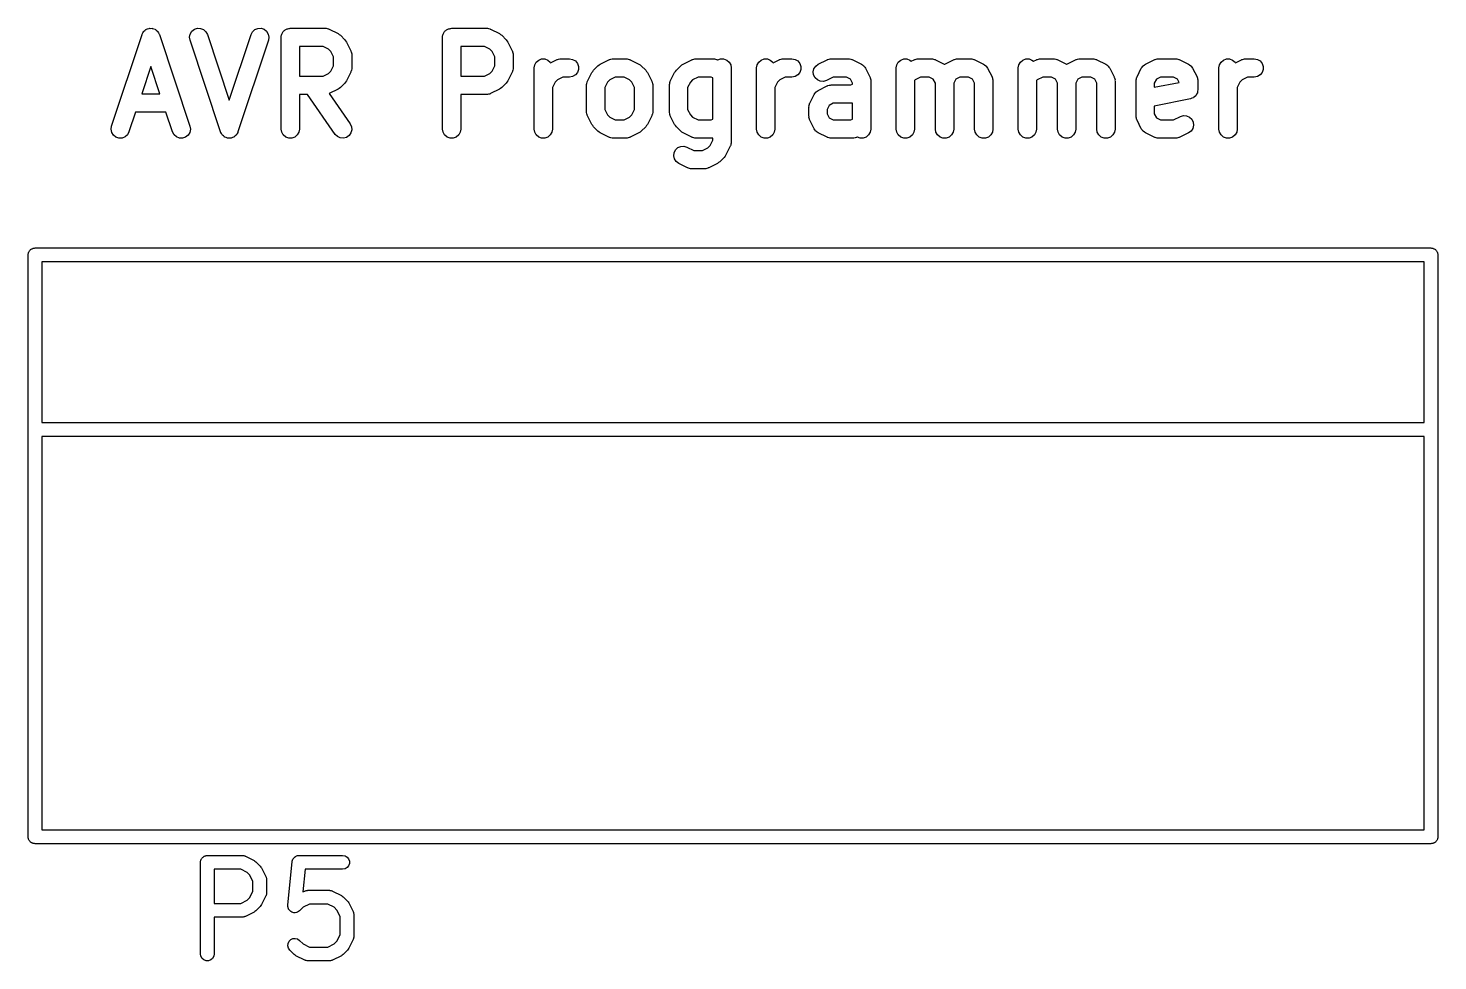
# Model space of a CAD drawing. Extents: x 149.8 to 198.9, y -148.5 to -50.
# Drawn here: x 157.81 to 173.19, y -136.53 to -126.35 of the extents above; entities that cross this region are included whole.
import ezdxf

# ---------------------------------------------------------------- set-up
doc = ezdxf.new("R2010")
doc.units = 0
doc.header["$MEASUREMENT"] = 0
doc.layers.add('BLACK', color=7, linetype='CONTINUOUS')

msp = doc.modelspace()

# ---------------------------------------------------------------- linework, layer by layer
at = {"layer": 'Black'}
for p, q in [((158.715, -127.421), (159.048, -126.421)), ((159.048, -126.421), (159.049, -126.418)), ((159.049, -126.418), (159.05, -126.416)), ((159.05, -126.416), (159.058, -126.403)), ((159.058, -126.403), (159.065, -126.39)), ((159.065, -126.39), (159.067, -126.388)), ((159.067, -126.388), (159.068, -126.386)), ((159.068, -126.386), (159.08, -126.377)), ((159.08, -126.377), (159.091, -126.367)), ((159.091, -126.367), (159.093, -126.366)), ((159.093, -126.366), (159.095, -126.364)), ((159.095, -126.364), (159.109, -126.36)), ((159.109, -126.36), (159.123, -126.354)), ((159.123, -126.354), (159.126, -126.354)), ((159.126, -126.354), (159.128, -126.353)), ((159.128, -126.353), (159.143, -126.354)), ((159.143, -126.354), (159.158, -126.353)), ((159.158, -126.353), (159.16, -126.354)), ((159.16, -126.354), (159.163, -126.354)), ((159.163, -126.354), (159.177, -126.36)), ((159.177, -126.36), (159.19, -126.364)), ((159.19, -126.364), (159.193, -126.366)), ((159.193, -126.366), (159.195, -126.367)), ((159.195, -126.367), (159.206, -126.377)), ((159.206, -126.377), (159.218, -126.386)), ((159.218, -126.386), (159.219, -126.388)), ((159.219, -126.388), (159.221, -126.39)), ((159.221, -126.39), (159.228, -126.403)), ((159.228, -126.403), (159.236, -126.416)), ((159.236, -126.416), (159.236, -126.418)), ((159.236, -126.418), (159.238, -126.421)), ((159.238, -126.421), (159.571, -127.421)), ((159.567, -126.45), (159.574, -126.416)), ((159.572, -126.484), (159.567, -126.45)), ((159.905, -127.484), (159.572, -126.484)), ((159.574, -126.416), (159.592, -126.386)), ((159.592, -126.386), (159.619, -126.364)), ((159.619, -126.364), (159.652, -126.353)), ((159.652, -126.353), (159.687, -126.354)), ((159.687, -126.354), (159.719, -126.367)), ((159.719, -126.367), (159.745, -126.39)), ((159.745, -126.39), (159.762, -126.421)), ((159.762, -126.421), (160, -127.136)), ((160, -127.136), (160.238, -126.421)), ((160.428, -126.484), (160.095, -127.484)), ((160.238, -126.421), (160.255, -126.39)), ((160.255, -126.39), (160.281, -126.367)), ((160.281, -126.367), (160.313, -126.354)), ((160.313, -126.354), (160.348, -126.353)), ((160.348, -126.353), (160.381, -126.364)), ((160.381, -126.364), (160.408, -126.386)), ((160.408, -126.386), (160.426, -126.416)), ((160.426, -126.416), (160.433, -126.45)), ((160.433, -126.45), (160.428, -126.484)), ((160.567, -126.452), (160.568, -126.444)), ((160.567, -127.452), (160.567, -126.452)), ((160.568, -126.435), (160.571, -126.427)), ((160.568, -126.444), (160.568, -126.435)), ((160.571, -126.427), (160.573, -126.418)), ((160.573, -126.418), (160.577, -126.411)), ((160.577, -126.411), (160.58, -126.402)), ((160.58, -126.402), (160.586, -126.396)), ((160.586, -126.396), (160.59, -126.388)), ((160.59, -126.388), (160.597, -126.382)), ((160.597, -126.382), (160.602, -126.376)), ((160.602, -126.376), (160.61, -126.371)), ((160.61, -126.371), (160.617, -126.366)), ((160.617, -126.366), (160.625, -126.363)), ((160.625, -126.363), (160.632, -126.358)), ((160.632, -126.358), (160.641, -126.357)), ((160.641, -126.357), (160.649, -126.354)), ((160.649, -126.354), (160.658, -126.354)), ((160.658, -126.354), (160.667, -126.352)), ((160.667, -126.352), (161.048, -126.352)), ((161.048, -126.352), (161.053, -126.353)), ((161.053, -126.353), (161.059, -126.353)), ((161.059, -126.353), (161.07, -126.356)), ((161.07, -126.356), (161.082, -126.358)), ((161.082, -126.358), (161.087, -126.361)), ((161.087, -126.361), (161.092, -126.363)), ((161.092, -126.363), (161.188, -126.411)), ((161.188, -126.411), (161.2, -126.42)), ((161.2, -126.42), (161.214, -126.429)), ((161.214, -126.429), (161.261, -126.477)), ((161.261, -126.477), (161.27, -126.49)), ((161.27, -126.49), (161.28, -126.503)), ((161.28, -126.503), (161.328, -126.598)), ((162.329, -126.452), (162.33, -126.444)), ((162.329, -127.452), (162.329, -126.452)), ((162.33, -126.435), (162.333, -126.427)), ((162.33, -126.444), (162.33, -126.435)), ((162.333, -126.427), (162.335, -126.418)), ((162.335, -126.418), (162.339, -126.411)), ((162.339, -126.411), (162.342, -126.402)), ((162.342, -126.402), (162.348, -126.396)), ((162.348, -126.396), (162.352, -126.388)), ((162.352, -126.388), (162.359, -126.382)), ((162.359, -126.382), (162.364, -126.376)), ((162.364, -126.376), (162.372, -126.371)), ((162.372, -126.371), (162.379, -126.366)), ((162.379, -126.366), (162.387, -126.363)), ((162.387, -126.363), (162.394, -126.358)), ((162.394, -126.358), (162.403, -126.357)), ((162.403, -126.357), (162.411, -126.354)), ((162.411, -126.354), (162.42, -126.354)), ((162.42, -126.354), (162.429, -126.352)), ((162.429, -126.352), (162.81, -126.352)), ((162.81, -126.352), (162.815, -126.353)), ((162.815, -126.353), (162.821, -126.353)), ((162.821, -126.353), (162.832, -126.356)), ((162.832, -126.356), (162.844, -126.358)), ((162.844, -126.358), (162.849, -126.361)), ((162.849, -126.361), (162.854, -126.363)), ((162.854, -126.363), (162.949, -126.411)), ((162.949, -126.411), (162.962, -126.42)), ((162.962, -126.42), (162.975, -126.429)), ((162.975, -126.429), (163.023, -126.477)), ((163.023, -126.477), (163.032, -126.49)), ((163.032, -126.49), (163.042, -126.503)), ((163.042, -126.503), (163.089, -126.598)), ((160.767, -126.552), (160.767, -126.876)), ((161.024, -126.552), (160.767, -126.552)), ((161.084, -126.582), (161.024, -126.552)), ((161.108, -126.607), (161.084, -126.582)), ((161.138, -126.666), (161.108, -126.607)), ((161.328, -126.598), (161.329, -126.604)), ((161.329, -126.604), (161.332, -126.609)), ((161.332, -126.609), (161.334, -126.62)), ((161.334, -126.62), (161.337, -126.631)), ((161.337, -126.631), (161.337, -126.637)), ((161.337, -126.637), (161.338, -126.643)), ((161.338, -126.643), (161.338, -126.786)), ((162.529, -126.552), (162.529, -126.876)), ((162.786, -126.552), (162.529, -126.552)), ((162.846, -126.582), (162.786, -126.552)), ((162.87, -126.607), (162.846, -126.582)), ((162.9, -126.666), (162.87, -126.607)), ((163.089, -126.598), (163.091, -126.604)), ((163.091, -126.604), (163.094, -126.609)), ((163.094, -126.609), (163.096, -126.62)), ((163.096, -126.62), (163.099, -126.631)), ((163.099, -126.631), (163.099, -126.637)), ((163.099, -126.637), (163.1, -126.643)), ((163.1, -126.643), (163.1, -126.786)), ((159.143, -126.769), (159.044, -127.067)), ((159.242, -127.067), (159.143, -126.769)), ((161.108, -126.822), (161.138, -126.762)), ((161.138, -126.762), (161.138, -126.666)), ((161.334, -126.808), (161.332, -126.82)), ((161.337, -126.797), (161.334, -126.808)), ((161.338, -126.786), (161.337, -126.791)), ((161.337, -126.791), (161.337, -126.797)), ((162.87, -126.822), (162.9, -126.762)), ((162.9, -126.762), (162.9, -126.666)), ((163.096, -126.808), (163.094, -126.82)), ((163.099, -126.797), (163.096, -126.808)), ((163.1, -126.786), (163.099, -126.791)), ((163.099, -126.791), (163.099, -126.797)), ((163.329, -126.786), (163.335, -126.752)), ((163.329, -127.452), (163.329, -126.786)), ((163.335, -126.752), (163.352, -126.721)), ((163.352, -126.721), (163.379, -126.699)), ((163.379, -126.699), (163.411, -126.687)), ((163.411, -126.687), (163.446, -126.687)), ((163.446, -126.687), (163.479, -126.699)), ((163.479, -126.699), (163.505, -126.721)), ((163.505, -126.721), (163.509, -126.729)), ((163.509, -126.729), (163.574, -126.696)), ((163.574, -126.696), (163.58, -126.695)), ((163.58, -126.695), (163.585, -126.692)), ((163.585, -126.692), (163.596, -126.69)), ((163.596, -126.69), (163.608, -126.686)), ((163.608, -126.686), (163.613, -126.687)), ((163.613, -126.687), (163.619, -126.686)), ((163.619, -126.686), (163.714, -126.686)), ((163.714, -126.686), (163.748, -126.692)), ((163.748, -126.692), (163.779, -126.709)), ((163.779, -126.709), (163.801, -126.736)), ((163.801, -126.736), (163.813, -126.768)), ((163.813, -126.803), (163.801, -126.836)), ((163.813, -126.768), (163.813, -126.803)), ((163.968, -126.823), (163.977, -126.81)), ((163.977, -126.81), (164.025, -126.763)), ((164.025, -126.763), (164.038, -126.753)), ((164.038, -126.753), (164.051, -126.744)), ((164.051, -126.744), (164.146, -126.696)), ((164.146, -126.696), (164.151, -126.695)), ((164.151, -126.695), (164.156, -126.692)), ((164.156, -126.692), (164.168, -126.69)), ((164.168, -126.69), (164.179, -126.686)), ((164.179, -126.686), (164.185, -126.687)), ((164.185, -126.687), (164.19, -126.686)), ((164.19, -126.686), (164.333, -126.686)), ((164.333, -126.686), (164.339, -126.687)), ((164.339, -126.687), (164.345, -126.686)), ((164.345, -126.686), (164.356, -126.69)), ((164.356, -126.69), (164.368, -126.692)), ((164.368, -126.692), (164.373, -126.695)), ((164.373, -126.695), (164.378, -126.696)), ((164.378, -126.696), (164.473, -126.744)), ((164.473, -126.744), (164.486, -126.753)), ((164.486, -126.753), (164.499, -126.763)), ((164.499, -126.763), (164.547, -126.81)), ((164.547, -126.81), (164.556, -126.823)), ((164.872, -126.823), (164.882, -126.81)), ((164.882, -126.81), (164.929, -126.763)), ((164.929, -126.763), (164.942, -126.753)), ((164.942, -126.753), (164.955, -126.744)), ((164.955, -126.744), (165.051, -126.696)), ((165.051, -126.696), (165.056, -126.695)), ((165.056, -126.695), (165.061, -126.692)), ((165.061, -126.692), (165.073, -126.69)), ((165.073, -126.69), (165.084, -126.686)), ((165.084, -126.686), (165.09, -126.687)), ((165.09, -126.687), (165.095, -126.686)), ((165.095, -126.686), (165.286, -126.686)), ((165.286, -126.686), (165.291, -126.687)), ((165.291, -126.687), (165.297, -126.686)), ((165.297, -126.686), (165.308, -126.69)), ((165.308, -126.69), (165.32, -126.692)), ((165.32, -126.692), (165.325, -126.695)), ((165.325, -126.695), (165.33, -126.696)), ((165.33, -126.696), (165.334, -126.698)), ((165.334, -126.698), (165.364, -126.687)), ((165.364, -126.687), (165.398, -126.687)), ((165.398, -126.687), (165.431, -126.699)), ((165.431, -126.699), (165.458, -126.721)), ((165.458, -126.721), (165.475, -126.752)), ((165.475, -126.752), (165.481, -126.786)), ((165.481, -126.786), (165.481, -127.595)), ((165.757, -126.786), (165.763, -126.752)), ((165.757, -127.452), (165.757, -126.786)), ((165.763, -126.752), (165.781, -126.721)), ((165.781, -126.721), (165.807, -126.699)), ((165.807, -126.699), (165.84, -126.687)), ((165.84, -126.687), (165.875, -126.687)), ((165.875, -126.687), (165.907, -126.699)), ((165.907, -126.699), (165.934, -126.721)), ((165.934, -126.721), (165.938, -126.729)), ((165.938, -126.729), (166.003, -126.696)), ((166.003, -126.696), (166.008, -126.695)), ((166.008, -126.695), (166.013, -126.692)), ((166.013, -126.692), (166.025, -126.69)), ((166.025, -126.69), (166.036, -126.686)), ((166.036, -126.686), (166.042, -126.687)), ((166.042, -126.687), (166.048, -126.686)), ((166.048, -126.686), (166.143, -126.686)), ((166.143, -126.686), (166.177, -126.692)), ((166.177, -126.692), (166.207, -126.709)), ((166.207, -126.709), (166.229, -126.736)), ((166.229, -126.736), (166.241, -126.768)), ((166.241, -126.803), (166.229, -126.836)), ((166.241, -126.768), (166.241, -126.803)), ((166.376, -126.827), (166.384, -126.794)), ((166.384, -126.794), (166.404, -126.765)), ((166.404, -126.765), (166.431, -126.744)), ((166.431, -126.744), (166.527, -126.696)), ((166.527, -126.696), (166.532, -126.695)), ((166.532, -126.695), (166.537, -126.692)), ((166.537, -126.692), (166.549, -126.69)), ((166.549, -126.69), (166.56, -126.686)), ((166.56, -126.686), (166.566, -126.687)), ((166.566, -126.687), (166.571, -126.686)), ((166.571, -126.686), (166.762, -126.686)), ((166.762, -126.686), (166.768, -126.687)), ((166.768, -126.687), (166.773, -126.686)), ((166.773, -126.686), (166.785, -126.69)), ((166.785, -126.69), (166.796, -126.692)), ((166.796, -126.692), (166.801, -126.695)), ((166.801, -126.695), (166.807, -126.696)), ((166.807, -126.696), (166.902, -126.744)), ((166.902, -126.744), (166.914, -126.753)), ((166.914, -126.753), (166.926, -126.761)), ((166.926, -126.761), (166.928, -126.763)), ((166.928, -126.763), (166.93, -126.765)), ((166.93, -126.765), (166.938, -126.777)), ((166.938, -126.777), (166.947, -126.789)), ((166.947, -126.789), (166.994, -126.884)), ((167.281, -126.786), (167.287, -126.752)), ((167.281, -127.452), (167.281, -126.786)), ((167.287, -126.752), (167.304, -126.721)), ((167.304, -126.721), (167.331, -126.699)), ((167.331, -126.699), (167.364, -126.687)), ((167.364, -126.687), (167.398, -126.687)), ((167.398, -126.687), (167.431, -126.699)), ((167.431, -126.699), (167.447, -126.712)), ((167.447, -126.712), (167.479, -126.696)), ((167.479, -126.696), (167.485, -126.695)), ((167.485, -126.695), (167.49, -126.692)), ((167.49, -126.692), (167.501, -126.69)), ((167.501, -126.69), (167.512, -126.686)), ((167.512, -126.686), (167.518, -126.687)), ((167.518, -126.687), (167.524, -126.686)), ((167.524, -126.686), (167.667, -126.686)), ((167.667, -126.686), (167.672, -126.687)), ((167.672, -126.687), (167.678, -126.686)), ((167.678, -126.686), (167.689, -126.69)), ((167.689, -126.69), (167.701, -126.692)), ((167.701, -126.692), (167.706, -126.695)), ((167.706, -126.695), (167.711, -126.696)), ((167.711, -126.696), (167.807, -126.744)), ((167.807, -126.744), (167.81, -126.746)), ((167.81, -126.746), (167.812, -126.744)), ((167.812, -126.744), (167.908, -126.696)), ((167.908, -126.696), (167.913, -126.695)), ((167.913, -126.695), (167.918, -126.692)), ((167.918, -126.692), (167.93, -126.69)), ((167.93, -126.69), (167.941, -126.686)), ((167.941, -126.686), (167.947, -126.687)), ((167.947, -126.687), (167.952, -126.686)), ((167.952, -126.686), (168.095, -126.686)), ((168.095, -126.686), (168.101, -126.687)), ((168.101, -126.687), (168.107, -126.686)), ((168.107, -126.686), (168.118, -126.69)), ((168.118, -126.69), (168.129, -126.692)), ((168.129, -126.692), (168.134, -126.695)), ((168.134, -126.695), (168.14, -126.696)), ((168.14, -126.696), (168.235, -126.744)), ((168.235, -126.744), (168.247, -126.753)), ((168.247, -126.753), (168.259, -126.761)), ((168.259, -126.761), (168.261, -126.763)), ((168.261, -126.763), (168.263, -126.765)), ((168.263, -126.765), (168.271, -126.777)), ((168.271, -126.777), (168.28, -126.789)), ((168.28, -126.789), (168.328, -126.884)), ((168.614, -126.786), (168.62, -126.752)), ((168.614, -127.452), (168.614, -126.786)), ((168.62, -126.752), (168.638, -126.721)), ((168.638, -126.721), (168.664, -126.699)), ((168.664, -126.699), (168.697, -126.687)), ((168.697, -126.687), (168.732, -126.687)), ((168.732, -126.687), (168.764, -126.699)), ((168.764, -126.699), (168.78, -126.712)), ((168.78, -126.712), (168.812, -126.696)), ((168.812, -126.696), (168.818, -126.695)), ((168.818, -126.695), (168.823, -126.692)), ((168.823, -126.692), (168.834, -126.69)), ((168.834, -126.69), (168.846, -126.686)), ((168.846, -126.686), (168.851, -126.687)), ((168.851, -126.687), (168.857, -126.686)), ((168.857, -126.686), (169, -126.686)), ((169, -126.686), (169.006, -126.687)), ((169.006, -126.687), (169.011, -126.686)), ((169.011, -126.686), (169.023, -126.69)), ((169.023, -126.69), (169.034, -126.692)), ((169.034, -126.692), (169.039, -126.695)), ((169.039, -126.695), (169.045, -126.696)), ((169.045, -126.696), (169.14, -126.744)), ((169.14, -126.744), (169.143, -126.746)), ((169.143, -126.746), (169.146, -126.744)), ((169.146, -126.744), (169.241, -126.696)), ((169.241, -126.696), (169.247, -126.695)), ((169.247, -126.695), (169.252, -126.692)), ((169.252, -126.692), (169.263, -126.69)), ((169.263, -126.69), (169.274, -126.686)), ((169.274, -126.686), (169.28, -126.687)), ((169.28, -126.687), (169.286, -126.686)), ((169.286, -126.686), (169.429, -126.686)), ((169.429, -126.686), (169.434, -126.687)), ((169.434, -126.687), (169.44, -126.686)), ((169.44, -126.686), (169.451, -126.69)), ((169.451, -126.69), (169.463, -126.692)), ((169.463, -126.692), (169.468, -126.695)), ((169.468, -126.695), (169.473, -126.696)), ((169.473, -126.696), (169.569, -126.744)), ((169.569, -126.744), (169.58, -126.753)), ((169.58, -126.753), (169.593, -126.761)), ((169.593, -126.761), (169.594, -126.763)), ((169.594, -126.763), (169.596, -126.765)), ((169.596, -126.765), (169.605, -126.777)), ((169.605, -126.777), (169.613, -126.789)), ((169.613, -126.789), (169.661, -126.884)), ((169.911, -126.884), (169.958, -126.789)), ((169.958, -126.789), (169.967, -126.777)), ((169.967, -126.777), (169.975, -126.765)), ((169.975, -126.765), (169.977, -126.763)), ((169.977, -126.763), (169.979, -126.761)), ((169.979, -126.761), (169.991, -126.753)), ((169.991, -126.753), (170.003, -126.744)), ((170.003, -126.744), (170.098, -126.696)), ((170.098, -126.696), (170.104, -126.695)), ((170.104, -126.695), (170.109, -126.692)), ((170.109, -126.692), (170.12, -126.69)), ((170.12, -126.69), (170.131, -126.686)), ((170.131, -126.686), (170.137, -126.687)), ((170.137, -126.687), (170.143, -126.686)), ((170.143, -126.686), (170.333, -126.686)), ((170.333, -126.686), (170.339, -126.687)), ((170.339, -126.687), (170.345, -126.686)), ((170.345, -126.686), (170.356, -126.69)), ((170.356, -126.69), (170.368, -126.692)), ((170.368, -126.692), (170.373, -126.695)), ((170.373, -126.695), (170.378, -126.696)), ((170.378, -126.696), (170.473, -126.744)), ((170.473, -126.744), (170.485, -126.753)), ((170.485, -126.753), (170.497, -126.761)), ((170.497, -126.761), (170.499, -126.763)), ((170.499, -126.763), (170.501, -126.765)), ((170.501, -126.765), (170.509, -126.777)), ((170.509, -126.777), (170.518, -126.789)), ((170.518, -126.789), (170.566, -126.884)), ((170.805, -126.786), (170.811, -126.752)), ((170.805, -127.452), (170.805, -126.786)), ((170.811, -126.752), (170.828, -126.721)), ((170.828, -126.721), (170.855, -126.699)), ((170.855, -126.699), (170.887, -126.687)), ((170.887, -126.687), (170.922, -126.687)), ((170.922, -126.687), (170.955, -126.699)), ((170.955, -126.699), (170.981, -126.721)), ((170.981, -126.721), (170.986, -126.729)), ((170.986, -126.729), (171.051, -126.696)), ((171.051, -126.696), (171.056, -126.695)), ((171.056, -126.695), (171.061, -126.692)), ((171.061, -126.692), (171.073, -126.69)), ((171.073, -126.69), (171.084, -126.686)), ((171.084, -126.686), (171.09, -126.687)), ((171.09, -126.687), (171.095, -126.686)), ((171.095, -126.686), (171.19, -126.686)), ((171.19, -126.686), (171.225, -126.692)), ((171.225, -126.692), (171.255, -126.709)), ((171.255, -126.709), (171.277, -126.736)), ((171.277, -126.736), (171.289, -126.768)), ((171.289, -126.803), (171.277, -126.836)), ((171.289, -126.768), (171.289, -126.803)), ((160.767, -126.876), (161.024, -126.876)), ((161.024, -126.876), (161.084, -126.846)), ((161.084, -126.846), (161.108, -126.822)), ((161.261, -126.952), (161.214, -126.999)), ((161.27, -126.939), (161.261, -126.952)), ((161.28, -126.926), (161.27, -126.939)), ((161.328, -126.83), (161.28, -126.926)), ((161.329, -126.825), (161.328, -126.83)), ((161.332, -126.82), (161.329, -126.825)), ((162.529, -126.876), (162.786, -126.876)), ((162.786, -126.876), (162.846, -126.846)), ((162.846, -126.846), (162.87, -126.822)), ((163.023, -126.952), (162.975, -126.999)), ((163.032, -126.939), (163.023, -126.952)), ((163.042, -126.926), (163.032, -126.939)), ((163.089, -126.83), (163.042, -126.926)), ((163.091, -126.825), (163.089, -126.83)), ((163.094, -126.82), (163.091, -126.825)), ((163.558, -126.94), (163.529, -127)), ((163.583, -126.916), (163.558, -126.94)), ((163.643, -126.886), (163.583, -126.916)), ((163.714, -126.886), (163.643, -126.886)), ((163.748, -126.88), (163.714, -126.886)), ((163.779, -126.862), (163.748, -126.88)), ((163.801, -126.836), (163.779, -126.862)), ((163.901, -126.965), (163.904, -126.954)), ((163.901, -126.971), (163.901, -126.965)), ((163.904, -126.954), (163.906, -126.942)), ((163.906, -126.942), (163.909, -126.937)), ((163.909, -126.937), (163.911, -126.931)), ((163.911, -126.931), (163.958, -126.836)), ((163.958, -126.836), (163.968, -126.823)), ((164.13, -126.94), (164.1, -127)), ((164.154, -126.916), (164.13, -126.94)), ((164.214, -126.886), (164.154, -126.916)), ((164.31, -126.886), (164.214, -126.886)), ((164.369, -126.916), (164.31, -126.886)), ((164.394, -126.94), (164.369, -126.916)), ((164.424, -127), (164.394, -126.94)), ((164.556, -126.823), (164.566, -126.836)), ((164.566, -126.836), (164.613, -126.931)), ((164.613, -126.931), (164.615, -126.937)), ((164.615, -126.937), (164.618, -126.942)), ((164.618, -126.942), (164.62, -126.954)), ((164.62, -126.954), (164.623, -126.965)), ((164.623, -126.965), (164.623, -126.971)), ((164.805, -126.965), (164.809, -126.954)), ((164.806, -126.971), (164.805, -126.965)), ((164.809, -126.954), (164.811, -126.942)), ((164.811, -126.942), (164.814, -126.937)), ((164.814, -126.937), (164.815, -126.931)), ((164.815, -126.931), (164.863, -126.836)), ((164.863, -126.836), (164.872, -126.823)), ((165.035, -126.94), (165.005, -127)), ((165.059, -126.916), (165.035, -126.94)), ((165.119, -126.886), (165.059, -126.916)), ((165.262, -126.886), (165.119, -126.886)), ((165.281, -126.895), (165.262, -126.886)), ((165.281, -127.343), (165.281, -126.895)), ((165.987, -126.94), (165.957, -127)), ((166.012, -126.916), (165.987, -126.94)), ((166.071, -126.886), (166.012, -126.916)), ((166.143, -126.886), (166.071, -126.886)), ((166.177, -126.88), (166.143, -126.886)), ((166.207, -126.862), (166.177, -126.88)), ((166.229, -126.836), (166.207, -126.862)), ((166.38, -126.862), (166.376, -126.827)), ((166.396, -126.893), (166.38, -126.862)), ((166.421, -126.917), (166.396, -126.893)), ((166.453, -126.931), (166.421, -126.917)), ((166.488, -126.933), (166.453, -126.931)), ((166.521, -126.923), (166.488, -126.933)), ((166.595, -126.886), (166.521, -126.923)), ((166.738, -126.886), (166.595, -126.886)), ((166.783, -126.908), (166.738, -126.886)), ((166.805, -126.952), (166.783, -126.908)), ((166.786, -126.971), (166.805, -126.962)), ((166.805, -126.962), (166.805, -126.952)), ((166.994, -126.884), (166.996, -126.889)), ((166.996, -126.889), (166.999, -126.894)), ((166.999, -126.894), (167.001, -126.906)), ((167.001, -126.906), (167.004, -126.917)), ((167.004, -126.917), (167.004, -126.923)), ((167.004, -126.923), (167.005, -126.929)), ((167.005, -126.929), (167.005, -127.452)), ((167.488, -126.916), (167.481, -126.922)), ((167.481, -126.922), (167.481, -127.452)), ((167.547, -126.886), (167.488, -126.916)), ((167.643, -126.886), (167.547, -126.886)), ((167.687, -126.908), (167.643, -126.886)), ((167.71, -126.952), (167.687, -126.908)), ((167.71, -127.452), (167.71, -126.952)), ((167.932, -126.908), (167.91, -126.952)), ((167.91, -126.952), (167.91, -127.452)), ((167.976, -126.886), (167.932, -126.908)), ((168.072, -126.886), (167.976, -126.886)), ((168.116, -126.908), (168.072, -126.886)), ((168.138, -126.952), (168.116, -126.908)), ((168.138, -127.452), (168.138, -126.952)), ((168.328, -126.884), (168.329, -126.889)), ((168.329, -126.889), (168.332, -126.894)), ((168.332, -126.894), (168.334, -126.906)), ((168.334, -126.906), (168.337, -126.917)), ((168.337, -126.917), (168.337, -126.923)), ((168.337, -126.923), (168.338, -126.929)), ((168.338, -126.929), (168.338, -127.452)), ((168.821, -126.916), (168.814, -126.922)), ((168.814, -126.922), (168.814, -127.452)), ((168.881, -126.886), (168.821, -126.916)), ((168.976, -126.886), (168.881, -126.886)), ((169.021, -126.908), (168.976, -126.886)), ((169.043, -126.952), (169.021, -126.908)), ((169.043, -127.452), (169.043, -126.952)), ((169.265, -126.908), (169.243, -126.952)), ((169.243, -126.952), (169.243, -127.452)), ((169.309, -126.886), (169.265, -126.908)), ((169.405, -126.886), (169.309, -126.886)), ((169.449, -126.908), (169.405, -126.886)), ((169.471, -126.952), (169.449, -126.908)), ((169.471, -127.452), (169.471, -126.952)), ((169.661, -126.884), (169.663, -126.889)), ((169.663, -126.889), (169.665, -126.894)), ((169.665, -126.894), (169.667, -126.906)), ((169.667, -126.906), (169.671, -126.917)), ((169.671, -126.917), (169.67, -126.923)), ((169.67, -126.923), (169.671, -126.929)), ((169.671, -126.929), (169.671, -127.452)), ((169.9, -126.929), (169.901, -126.923)), ((169.9, -127.31), (169.9, -126.929)), ((169.901, -126.917), (169.904, -126.906)), ((169.901, -126.923), (169.901, -126.917)), ((169.904, -126.906), (169.906, -126.894)), ((169.906, -126.894), (169.909, -126.889)), ((169.909, -126.889), (169.911, -126.884)), ((170.122, -126.908), (170.1, -126.952)), ((170.1, -126.997), (170.371, -126.943)), ((170.1, -126.952), (170.1, -126.997)), ((170.166, -126.886), (170.122, -126.908)), ((170.31, -126.886), (170.166, -126.886)), ((170.354, -126.908), (170.31, -126.886)), ((170.371, -126.943), (170.354, -126.908)), ((170.566, -126.884), (170.567, -126.889)), ((170.567, -126.889), (170.57, -126.894)), ((170.57, -126.894), (170.572, -126.906)), ((170.572, -126.906), (170.576, -126.917)), ((170.576, -126.917), (170.575, -126.923)), ((170.575, -126.923), (170.576, -126.929)), ((170.576, -126.929), (170.576, -127.024)), ((171.035, -126.94), (171.005, -127)), ((171.059, -126.916), (171.035, -126.94)), ((171.119, -126.886), (171.059, -126.916)), ((171.19, -126.886), (171.119, -126.886)), ((171.225, -126.88), (171.19, -126.886)), ((171.255, -126.862), (171.225, -126.88)), ((171.277, -126.836), (171.255, -126.862)), ((159.044, -127.067), (159.242, -127.067)), ((160.853, -127.076), (160.767, -127.076)), ((160.767, -127.076), (160.767, -127.452)), ((161.156, -127.51), (160.853, -127.076)), ((161.092, -127.066), (161.09, -127.066)), ((161.09, -127.066), (161.32, -127.395)), ((161.188, -127.018), (161.092, -127.066)), ((161.2, -127.008), (161.188, -127.018)), ((161.214, -126.999), (161.2, -127.008)), ((162.81, -127.076), (162.529, -127.076)), ((162.529, -127.076), (162.529, -127.452)), ((162.815, -127.075), (162.81, -127.076)), ((162.821, -127.076), (162.815, -127.075)), ((162.832, -127.072), (162.821, -127.076)), ((162.844, -127.07), (162.832, -127.072)), ((162.849, -127.067), (162.844, -127.07)), ((162.854, -127.066), (162.849, -127.067)), ((162.949, -127.018), (162.854, -127.066)), ((162.962, -127.008), (162.949, -127.018)), ((162.975, -126.999), (162.962, -127.008)), ((163.529, -127), (163.529, -127.452)), ((163.9, -126.976), (163.901, -126.971)), ((163.9, -127.262), (163.9, -126.976)), ((164.1, -127), (164.1, -127.238)), ((164.424, -127.238), (164.424, -127)), ((164.623, -126.971), (164.624, -126.976)), ((164.624, -126.976), (164.624, -127.262)), ((164.805, -126.976), (164.806, -126.971)), ((164.805, -127.262), (164.805, -126.976)), ((165.005, -127), (165.005, -127.238)), ((165.957, -127), (165.957, -127.452)), ((166.339, -127.17), (166.387, -127.074)), ((166.387, -127.074), (166.395, -127.063)), ((166.395, -127.063), (166.404, -127.05)), ((166.404, -127.05), (166.406, -127.049)), ((166.406, -127.049), (166.407, -127.046)), ((166.407, -127.046), (166.42, -127.038)), ((166.42, -127.038), (166.431, -127.03)), ((166.431, -127.03), (166.527, -126.982)), ((166.527, -126.982), (166.532, -126.98)), ((166.532, -126.98), (166.537, -126.977)), ((166.537, -126.977), (166.549, -126.975)), ((166.549, -126.975), (166.56, -126.972)), ((166.56, -126.972), (166.566, -126.972)), ((166.566, -126.972), (166.571, -126.971)), ((166.571, -126.971), (166.786, -126.971)), ((170.511, -127.116), (170.496, -127.122)), ((170.526, -127.11), (170.511, -127.116)), ((170.527, -127.11), (170.526, -127.11)), ((170.528, -127.109), (170.527, -127.11)), ((170.54, -127.099), (170.528, -127.109)), ((170.553, -127.088), (170.54, -127.099)), ((170.554, -127.086), (170.553, -127.087)), ((170.553, -127.087), (170.553, -127.088)), ((170.562, -127.072), (170.554, -127.086)), ((170.57, -127.058), (170.562, -127.072)), ((170.571, -127.056), (170.57, -127.057)), ((170.57, -127.057), (170.57, -127.058)), ((170.573, -127.04), (170.571, -127.056)), ((170.576, -127.024), (170.573, -127.04)), ((171.005, -127), (171.005, -127.452)), ((158.977, -127.267), (158.904, -127.484)), ((159.309, -127.267), (158.977, -127.267)), ((159.381, -127.484), (159.309, -127.267)), ((163.901, -127.268), (163.9, -127.262)), ((163.901, -127.273), (163.901, -127.268)), ((163.904, -127.285), (163.901, -127.273)), ((164.1, -127.238), (164.13, -127.298)), ((164.394, -127.298), (164.424, -127.238)), ((164.623, -127.273), (164.62, -127.285)), ((164.624, -127.262), (164.623, -127.268)), ((164.623, -127.268), (164.623, -127.273)), ((164.806, -127.268), (164.805, -127.262)), ((164.805, -127.273), (164.806, -127.268)), ((164.809, -127.285), (164.805, -127.273)), ((165.005, -127.238), (165.035, -127.298)), ((166.329, -127.203), (166.333, -127.192)), ((166.33, -127.209), (166.329, -127.203)), ((166.329, -127.214), (166.33, -127.209)), ((166.329, -127.31), (166.329, -127.214)), ((166.333, -127.192), (166.335, -127.18)), ((166.335, -127.18), (166.337, -127.175)), ((166.337, -127.175), (166.339, -127.17)), ((166.551, -127.194), (166.529, -127.238)), ((166.529, -127.238), (166.529, -127.286)), ((166.595, -127.171), (166.551, -127.194)), ((166.805, -127.171), (166.595, -127.171)), ((166.805, -127.343), (166.805, -127.171)), ((170.496, -127.122), (170.1, -127.201)), ((170.1, -127.201), (170.1, -127.286)), ((158.71, -127.455), (158.715, -127.421)), ((159.571, -127.421), (159.576, -127.455)), ((161.32, -127.395), (161.335, -127.427)), ((161.335, -127.427), (161.338, -127.461)), ((163.906, -127.296), (163.904, -127.285)), ((163.909, -127.301), (163.906, -127.296)), ((163.911, -127.307), (163.909, -127.301)), ((163.958, -127.402), (163.911, -127.307)), ((163.968, -127.415), (163.958, -127.402)), ((163.977, -127.428), (163.968, -127.415)), ((164.025, -127.475), (163.977, -127.428)), ((164.13, -127.298), (164.154, -127.323)), ((164.154, -127.323), (164.214, -127.352)), ((164.214, -127.352), (164.31, -127.352)), ((164.31, -127.352), (164.369, -127.323)), ((164.369, -127.323), (164.394, -127.298)), ((164.547, -127.428), (164.499, -127.475)), ((164.556, -127.415), (164.547, -127.428)), ((164.566, -127.402), (164.556, -127.415)), ((164.613, -127.307), (164.566, -127.402)), ((164.615, -127.301), (164.613, -127.307)), ((164.618, -127.296), (164.615, -127.301)), ((164.62, -127.285), (164.618, -127.296)), ((164.811, -127.296), (164.809, -127.285)), ((164.814, -127.301), (164.811, -127.296)), ((164.815, -127.307), (164.814, -127.301)), ((164.863, -127.402), (164.815, -127.307)), ((164.872, -127.415), (164.863, -127.402)), ((164.882, -127.428), (164.872, -127.415)), ((164.929, -127.475), (164.882, -127.428)), ((165.035, -127.298), (165.059, -127.323)), ((165.059, -127.323), (165.119, -127.352)), ((165.119, -127.352), (165.262, -127.352)), ((165.262, -127.352), (165.281, -127.343)), ((166.33, -127.315), (166.329, -127.31)), ((166.329, -127.321), (166.33, -127.315)), ((166.333, -127.332), (166.329, -127.321)), ((166.335, -127.344), (166.333, -127.332)), ((166.337, -127.349), (166.335, -127.344)), ((166.339, -127.354), (166.337, -127.349)), ((166.387, -127.449), (166.339, -127.354)), ((166.529, -127.286), (166.551, -127.33)), ((166.551, -127.33), (166.595, -127.352)), ((166.595, -127.352), (166.786, -127.352)), ((166.786, -127.352), (166.805, -127.343)), ((169.901, -127.315), (169.9, -127.31)), ((169.901, -127.321), (169.901, -127.315)), ((169.904, -127.332), (169.901, -127.321)), ((169.906, -127.344), (169.904, -127.332)), ((169.909, -127.349), (169.906, -127.344)), ((169.911, -127.354), (169.909, -127.349)), ((169.958, -127.449), (169.911, -127.354)), ((170.1, -127.286), (170.122, -127.33)), ((170.122, -127.33), (170.166, -127.352)), ((170.166, -127.352), (170.31, -127.352)), ((170.31, -127.352), (170.384, -127.315)), ((170.384, -127.315), (170.417, -127.305)), ((170.417, -127.305), (170.452, -127.307)), ((170.452, -127.307), (170.484, -127.321)), ((170.484, -127.321), (170.509, -127.345)), ((170.509, -127.345), (170.524, -127.376)), ((170.528, -127.411), (170.52, -127.445)), ((170.524, -127.376), (170.528, -127.411)), ((158.717, -127.489), (158.71, -127.455)), ((158.735, -127.519), (158.717, -127.489)), ((158.762, -127.54), (158.735, -127.519)), ((158.795, -127.551), (158.762, -127.54)), ((158.83, -127.55), (158.795, -127.551)), ((158.862, -127.538), (158.83, -127.55)), ((158.888, -127.515), (158.862, -127.538)), ((158.904, -127.484), (158.888, -127.515)), ((159.398, -127.515), (159.381, -127.484)), ((159.424, -127.538), (159.398, -127.515)), ((159.456, -127.55), (159.424, -127.538)), ((159.491, -127.551), (159.456, -127.55)), ((159.524, -127.54), (159.491, -127.551)), ((159.551, -127.519), (159.524, -127.54)), ((159.569, -127.489), (159.551, -127.519)), ((159.576, -127.455), (159.569, -127.489)), ((159.906, -127.486), (159.905, -127.484)), ((159.907, -127.489), (159.906, -127.486)), ((159.915, -127.502), (159.907, -127.489)), ((159.922, -127.515), (159.915, -127.502)), ((159.924, -127.516), (159.922, -127.515)), ((159.925, -127.519), (159.924, -127.516)), ((159.937, -127.528), (159.925, -127.519)), ((159.948, -127.538), (159.937, -127.528)), ((159.95, -127.539), (159.948, -127.538)), ((159.952, -127.54), (159.95, -127.539)), ((159.966, -127.545), (159.952, -127.54)), ((159.98, -127.55), (159.966, -127.545)), ((159.983, -127.55), (159.98, -127.55)), ((159.985, -127.551), (159.983, -127.55)), ((160, -127.551), (159.985, -127.551)), ((160.015, -127.551), (160, -127.551)), ((160.017, -127.55), (160.015, -127.551)), ((160.02, -127.55), (160.017, -127.55)), ((160.034, -127.545), (160.02, -127.55)), ((160.048, -127.54), (160.034, -127.545)), ((160.05, -127.539), (160.048, -127.54)), ((160.052, -127.538), (160.05, -127.539)), ((160.063, -127.528), (160.052, -127.538)), ((160.075, -127.519), (160.063, -127.528)), ((160.076, -127.516), (160.075, -127.519)), ((160.078, -127.515), (160.076, -127.516)), ((160.085, -127.502), (160.078, -127.515)), ((160.093, -127.489), (160.085, -127.502)), ((160.094, -127.486), (160.093, -127.489)), ((160.095, -127.484), (160.094, -127.486)), ((160.573, -127.487), (160.567, -127.452)), ((160.59, -127.517), (160.573, -127.487)), ((160.617, -127.539), (160.59, -127.517)), ((160.649, -127.551), (160.617, -127.539)), ((160.684, -127.551), (160.649, -127.551)), ((160.717, -127.539), (160.684, -127.551)), ((160.743, -127.517), (160.717, -127.539)), ((160.761, -127.487), (160.743, -127.517)), ((160.767, -127.452), (160.761, -127.487)), ((161.181, -127.534), (161.156, -127.51)), ((161.212, -127.549), (161.181, -127.534)), ((161.247, -127.552), (161.212, -127.549)), ((161.28, -127.543), (161.247, -127.552)), ((161.309, -127.523), (161.28, -127.543)), ((161.329, -127.495), (161.309, -127.523)), ((161.338, -127.461), (161.329, -127.495)), ((162.335, -127.487), (162.329, -127.452)), ((162.352, -127.517), (162.335, -127.487)), ((162.379, -127.539), (162.352, -127.517)), ((162.411, -127.551), (162.379, -127.539)), ((162.446, -127.551), (162.411, -127.551)), ((162.479, -127.539), (162.446, -127.551)), ((162.505, -127.517), (162.479, -127.539)), ((162.523, -127.487), (162.505, -127.517)), ((162.529, -127.452), (162.523, -127.487)), ((163.335, -127.487), (163.329, -127.452)), ((163.352, -127.517), (163.335, -127.487)), ((163.379, -127.539), (163.352, -127.517)), ((163.411, -127.551), (163.379, -127.539)), ((163.446, -127.551), (163.411, -127.551)), ((163.479, -127.539), (163.446, -127.551)), ((163.505, -127.517), (163.479, -127.539)), ((163.523, -127.487), (163.505, -127.517)), ((163.529, -127.452), (163.523, -127.487)), ((164.038, -127.485), (164.025, -127.475)), ((164.051, -127.494), (164.038, -127.485)), ((164.146, -127.542), (164.051, -127.494)), ((164.151, -127.543), (164.146, -127.542)), ((164.156, -127.546), (164.151, -127.543)), ((164.168, -127.548), (164.156, -127.546)), ((164.179, -127.552), (164.168, -127.548)), ((164.185, -127.551), (164.179, -127.552)), ((164.19, -127.552), (164.185, -127.551)), ((164.333, -127.552), (164.19, -127.552)), ((164.339, -127.551), (164.333, -127.552)), ((164.345, -127.552), (164.339, -127.551)), ((164.356, -127.548), (164.345, -127.552)), ((164.368, -127.546), (164.356, -127.548)), ((164.373, -127.543), (164.368, -127.546)), ((164.378, -127.542), (164.373, -127.543)), ((164.473, -127.494), (164.378, -127.542)), ((164.486, -127.485), (164.473, -127.494)), ((164.499, -127.475), (164.486, -127.485)), ((164.942, -127.485), (164.929, -127.475)), ((164.955, -127.494), (164.942, -127.485)), ((165.051, -127.542), (164.955, -127.494)), ((165.056, -127.543), (165.051, -127.542)), ((165.061, -127.546), (165.056, -127.543)), ((165.073, -127.548), (165.061, -127.546)), ((165.084, -127.552), (165.073, -127.548)), ((165.09, -127.551), (165.084, -127.552)), ((165.095, -127.552), (165.09, -127.551)), ((165.281, -127.552), (165.095, -127.552)), ((165.251, -127.631), (165.281, -127.572)), ((165.281, -127.572), (165.281, -127.552)), ((165.763, -127.487), (165.757, -127.452)), ((165.781, -127.517), (165.763, -127.487)), ((165.807, -127.539), (165.781, -127.517)), ((165.84, -127.551), (165.807, -127.539)), ((165.875, -127.551), (165.84, -127.551)), ((165.907, -127.539), (165.875, -127.551)), ((165.934, -127.517), (165.907, -127.539)), ((165.951, -127.487), (165.934, -127.517)), ((165.957, -127.452), (165.951, -127.487)), ((166.395, -127.461), (166.387, -127.449)), ((166.404, -127.474), (166.395, -127.461)), ((166.406, -127.475), (166.404, -127.474)), ((166.407, -127.477), (166.406, -127.475)), ((166.42, -127.485), (166.407, -127.477)), ((166.431, -127.494), (166.42, -127.485)), ((166.527, -127.542), (166.431, -127.494)), ((166.532, -127.543), (166.527, -127.542)), ((166.537, -127.546), (166.532, -127.543)), ((166.549, -127.548), (166.537, -127.546)), ((166.56, -127.552), (166.549, -127.548)), ((166.566, -127.551), (166.56, -127.552)), ((166.571, -127.552), (166.566, -127.551)), ((166.81, -127.552), (166.571, -127.552)), ((166.815, -127.551), (166.81, -127.552)), ((166.821, -127.552), (166.815, -127.551)), ((166.832, -127.548), (166.821, -127.552)), ((166.844, -127.546), (166.832, -127.548)), ((166.849, -127.543), (166.844, -127.546)), ((166.854, -127.542), (166.849, -127.543)), ((166.858, -127.54), (166.854, -127.542)), ((166.887, -127.551), (166.858, -127.54)), ((166.922, -127.551), (166.887, -127.551)), ((166.955, -127.539), (166.922, -127.551)), ((166.981, -127.517), (166.955, -127.539)), ((166.999, -127.487), (166.981, -127.517)), ((167.005, -127.452), (166.999, -127.487)), ((167.287, -127.487), (167.281, -127.452)), ((167.304, -127.517), (167.287, -127.487)), ((167.331, -127.539), (167.304, -127.517)), ((167.364, -127.551), (167.331, -127.539)), ((167.398, -127.551), (167.364, -127.551)), ((167.431, -127.539), (167.398, -127.551)), ((167.458, -127.517), (167.431, -127.539)), ((167.475, -127.487), (167.458, -127.517)), ((167.481, -127.452), (167.475, -127.487)), ((167.716, -127.487), (167.71, -127.452)), ((167.733, -127.517), (167.716, -127.487)), ((167.76, -127.539), (167.733, -127.517)), ((167.792, -127.551), (167.76, -127.539)), ((167.827, -127.551), (167.792, -127.551)), ((167.86, -127.539), (167.827, -127.551)), ((167.886, -127.517), (167.86, -127.539)), ((167.903, -127.487), (167.886, -127.517)), ((167.91, -127.452), (167.903, -127.487)), ((168.144, -127.487), (168.138, -127.452)), ((168.161, -127.517), (168.144, -127.487)), ((168.188, -127.539), (168.161, -127.517)), ((168.221, -127.551), (168.188, -127.539)), ((168.255, -127.551), (168.221, -127.551)), ((168.288, -127.539), (168.255, -127.551)), ((168.315, -127.517), (168.288, -127.539)), ((168.332, -127.487), (168.315, -127.517)), ((168.338, -127.452), (168.332, -127.487)), ((168.62, -127.487), (168.614, -127.452)), ((168.638, -127.517), (168.62, -127.487)), ((168.664, -127.539), (168.638, -127.517)), ((168.697, -127.551), (168.664, -127.539)), ((168.732, -127.551), (168.697, -127.551)), ((168.764, -127.539), (168.732, -127.551)), ((168.791, -127.517), (168.764, -127.539)), ((168.808, -127.487), (168.791, -127.517)), ((168.814, -127.452), (168.808, -127.487)), ((169.049, -127.487), (169.043, -127.452)), ((169.066, -127.517), (169.049, -127.487)), ((169.093, -127.539), (169.066, -127.517)), ((169.125, -127.551), (169.093, -127.539)), ((169.16, -127.551), (169.125, -127.551)), ((169.193, -127.539), (169.16, -127.551)), ((169.219, -127.517), (169.193, -127.539)), ((169.237, -127.487), (169.219, -127.517)), ((169.243, -127.452), (169.237, -127.487)), ((169.477, -127.487), (169.471, -127.452)), ((169.495, -127.517), (169.477, -127.487)), ((169.521, -127.539), (169.495, -127.517)), ((169.554, -127.551), (169.521, -127.539)), ((169.589, -127.551), (169.554, -127.551)), ((169.621, -127.539), (169.589, -127.551)), ((169.648, -127.517), (169.621, -127.539)), ((169.665, -127.487), (169.648, -127.517)), ((169.671, -127.452), (169.665, -127.487)), ((169.967, -127.461), (169.958, -127.449)), ((169.975, -127.474), (169.967, -127.461)), ((169.977, -127.475), (169.975, -127.474)), ((169.979, -127.477), (169.977, -127.475)), ((169.991, -127.485), (169.979, -127.477)), ((170.003, -127.494), (169.991, -127.485)), ((170.098, -127.542), (170.003, -127.494)), ((170.104, -127.543), (170.098, -127.542)), ((170.109, -127.546), (170.104, -127.543)), ((170.12, -127.548), (170.109, -127.546)), ((170.131, -127.552), (170.12, -127.548)), ((170.137, -127.551), (170.131, -127.552)), ((170.143, -127.552), (170.137, -127.551)), ((170.333, -127.552), (170.143, -127.552)), ((170.339, -127.551), (170.333, -127.552)), ((170.345, -127.552), (170.339, -127.551)), ((170.356, -127.548), (170.345, -127.552)), ((170.368, -127.546), (170.356, -127.548)), ((170.373, -127.543), (170.368, -127.546)), ((170.378, -127.542), (170.373, -127.543)), ((170.473, -127.494), (170.378, -127.542)), ((170.501, -127.474), (170.473, -127.494)), ((170.52, -127.445), (170.501, -127.474)), ((170.811, -127.487), (170.805, -127.452)), ((170.828, -127.517), (170.811, -127.487)), ((170.855, -127.539), (170.828, -127.517)), ((170.887, -127.551), (170.855, -127.539)), ((170.922, -127.551), (170.887, -127.551)), ((170.955, -127.539), (170.922, -127.551)), ((170.981, -127.517), (170.955, -127.539)), ((170.999, -127.487), (170.981, -127.517)), ((171.005, -127.452), (170.999, -127.487)), ((164.853, -127.744), (164.857, -127.71)), ((164.857, -127.71), (164.872, -127.679)), ((164.872, -127.679), (164.897, -127.655)), ((164.897, -127.655), (164.929, -127.641)), ((164.929, -127.641), (164.964, -127.639)), ((164.964, -127.639), (164.997, -127.649)), ((164.997, -127.649), (165.071, -127.686)), ((165.071, -127.686), (165.167, -127.686)), ((165.167, -127.686), (165.226, -127.656)), ((165.226, -127.656), (165.251, -127.631)), ((165.423, -127.735), (165.413, -127.748)), ((165.47, -127.64), (165.423, -127.735)), ((165.472, -127.634), (165.47, -127.64)), ((165.475, -127.629), (165.472, -127.634)), ((165.477, -127.618), (165.475, -127.629)), ((165.48, -127.607), (165.477, -127.618)), ((165.481, -127.595), (165.48, -127.601)), ((165.48, -127.601), (165.48, -127.607)), ((164.861, -127.778), (164.853, -127.744)), ((164.88, -127.807), (164.861, -127.778)), ((164.908, -127.828), (164.88, -127.807)), ((165.003, -127.875), (164.908, -127.828)), ((165.008, -127.877), (165.003, -127.875)), ((165.013, -127.88), (165.008, -127.877)), ((165.025, -127.882), (165.013, -127.88)), ((165.036, -127.885), (165.025, -127.882)), ((165.042, -127.885), (165.036, -127.885)), ((165.048, -127.886), (165.042, -127.885)), ((165.19, -127.886), (165.048, -127.886)), ((165.196, -127.885), (165.19, -127.886)), ((165.202, -127.885), (165.196, -127.885)), ((165.213, -127.882), (165.202, -127.885)), ((165.225, -127.88), (165.213, -127.882)), ((165.23, -127.877), (165.225, -127.88)), ((165.235, -127.875), (165.23, -127.877)), ((165.33, -127.828), (165.235, -127.875)), ((165.343, -127.818), (165.33, -127.828)), ((165.356, -127.809), (165.343, -127.818)), ((165.404, -127.761), (165.356, -127.809)), ((165.413, -127.748), (165.404, -127.761)), ((157.806, -128.812), (157.808, -128.806)), ((157.806, -128.819), (157.806, -128.812)), ((157.808, -128.806), (157.81, -128.799)), ((157.81, -128.799), (157.813, -128.794)), ((157.813, -128.794), (157.815, -128.787)), ((157.815, -128.787), (157.819, -128.782)), ((157.819, -128.782), (157.823, -128.777)), ((157.823, -128.777), (157.828, -128.773)), ((157.828, -128.773), (157.832, -128.768)), ((157.832, -128.768), (157.837, -128.764)), ((157.837, -128.764), (157.843, -128.76)), ((157.843, -128.76), (157.849, -128.758)), ((157.849, -128.758), (157.854, -128.755)), ((157.854, -128.755), (157.861, -128.753)), ((157.861, -128.753), (157.867, -128.751)), ((157.867, -128.751), (157.874, -128.751)), ((157.874, -128.751), (157.88, -128.75)), ((157.88, -128.75), (173.12, -128.75)), ((173.12, -128.75), (173.126, -128.751)), ((173.126, -128.751), (173.133, -128.751)), ((173.133, -128.751), (173.139, -128.753)), ((173.139, -128.753), (173.146, -128.755)), ((173.146, -128.755), (173.151, -128.758)), ((173.151, -128.758), (173.157, -128.76)), ((173.157, -128.76), (173.163, -128.764)), ((173.163, -128.764), (173.168, -128.768)), ((173.168, -128.768), (173.172, -128.773)), ((173.172, -128.773), (173.177, -128.777)), ((173.177, -128.777), (173.181, -128.782)), ((173.181, -128.782), (173.185, -128.787)), ((173.185, -128.787), (173.187, -128.794)), ((173.187, -128.794), (173.19, -128.799)), ((173.19, -128.799), (173.192, -128.806)), ((173.192, -128.806), (173.194, -128.812)), ((173.194, -128.812), (173.194, -128.819)), ((157.805, -128.825), (157.806, -128.819)), ((157.805, -135.175), (157.805, -128.825)), ((173.045, -128.9), (157.955, -128.9)), ((157.955, -128.9), (157.955, -130.655)), ((173.045, -130.655), (173.045, -128.9)), ((173.194, -128.819), (173.195, -128.825)), ((173.195, -128.825), (173.195, -135.175)), ((157.955, -130.655), (173.045, -130.655)), ((173.045, -130.805), (157.955, -130.805)), ((157.955, -130.805), (157.955, -135.1)), ((173.045, -135.1), (173.045, -130.805)), ((157.955, -135.1), (173.045, -135.1)), ((157.806, -135.181), (157.805, -135.175)), ((157.806, -135.188), (157.806, -135.181)), ((157.808, -135.194), (157.806, -135.188)), ((157.81, -135.201), (157.808, -135.194)), ((157.813, -135.206), (157.81, -135.201)), ((157.815, -135.213), (157.813, -135.206)), ((157.819, -135.218), (157.815, -135.213)), ((157.823, -135.223), (157.819, -135.218)), ((157.828, -135.227), (157.823, -135.223)), ((157.832, -135.232), (157.828, -135.227)), ((157.837, -135.236), (157.832, -135.232)), ((157.843, -135.24), (157.837, -135.236)), ((157.849, -135.242), (157.843, -135.24)), ((157.854, -135.245), (157.849, -135.242)), ((157.861, -135.247), (157.854, -135.245)), ((157.867, -135.249), (157.861, -135.247)), ((157.874, -135.249), (157.867, -135.249)), ((157.88, -135.25), (157.874, -135.249)), ((173.12, -135.25), (157.88, -135.25)), ((173.126, -135.249), (173.12, -135.25)), ((173.133, -135.249), (173.126, -135.249)), ((173.139, -135.247), (173.133, -135.249)), ((173.146, -135.245), (173.139, -135.247)), ((173.151, -135.242), (173.146, -135.245)), ((173.157, -135.24), (173.151, -135.242)), ((173.163, -135.236), (173.157, -135.24)), ((173.168, -135.232), (173.163, -135.236)), ((173.172, -135.227), (173.168, -135.232)), ((173.177, -135.223), (173.172, -135.227)), ((173.181, -135.218), (173.177, -135.223)), ((173.185, -135.213), (173.181, -135.218)), ((173.187, -135.206), (173.185, -135.213)), ((173.19, -135.201), (173.187, -135.206)), ((173.192, -135.194), (173.19, -135.201)), ((173.194, -135.188), (173.192, -135.194)), ((173.195, -135.175), (173.194, -135.181)), ((173.194, -135.181), (173.194, -135.188)), ((159.69, -135.433), (159.691, -135.427)), ((159.691, -135.427), (159.695, -135.421)), ((159.695, -135.421), (159.697, -135.415)), ((159.697, -135.415), (159.701, -135.41)), ((159.701, -135.41), (159.704, -135.404)), ((159.704, -135.404), (159.709, -135.4)), ((159.709, -135.4), (159.714, -135.395)), ((159.714, -135.395), (159.719, -135.392)), ((159.719, -135.392), (159.724, -135.387)), ((159.724, -135.387), (159.731, -135.385)), ((159.731, -135.385), (159.736, -135.382)), ((159.736, -135.382), (159.743, -135.381)), ((159.743, -135.381), (159.749, -135.379)), ((159.749, -135.379), (159.755, -135.379)), ((159.755, -135.379), (159.762, -135.377)), ((159.762, -135.377), (160.143, -135.377)), ((160.143, -135.377), (160.147, -135.378)), ((160.147, -135.378), (160.151, -135.378)), ((160.151, -135.378), (160.16, -135.38)), ((160.16, -135.38), (160.169, -135.382)), ((160.169, -135.382), (160.172, -135.384)), ((160.172, -135.384), (160.176, -135.385)), ((160.176, -135.385), (160.272, -135.433)), ((160.688, -135.439), (160.692, -135.43)), ((160.692, -135.43), (160.694, -135.42)), ((160.694, -135.42), (160.696, -135.418)), ((160.696, -135.418), (160.697, -135.415)), ((160.697, -135.415), (160.704, -135.407)), ((160.704, -135.407), (160.71, -135.399)), ((160.71, -135.399), (160.712, -135.397)), ((160.712, -135.397), (160.714, -135.395)), ((160.714, -135.395), (160.723, -135.39)), ((160.723, -135.39), (160.731, -135.384)), ((160.731, -135.384), (160.734, -135.383)), ((160.734, -135.383), (160.736, -135.382)), ((160.736, -135.382), (160.746, -135.38)), ((160.746, -135.38), (160.756, -135.378)), ((160.756, -135.378), (160.759, -135.378)), ((160.759, -135.378), (160.762, -135.377)), ((160.762, -135.377), (161.238, -135.377)), ((161.238, -135.377), (161.264, -135.382)), ((161.264, -135.382), (161.286, -135.395)), ((161.286, -135.395), (161.303, -135.415)), ((161.303, -135.415), (161.312, -135.439)), ((159.687, -135.452), (159.688, -135.446)), ((159.687, -136.452), (159.687, -135.452)), ((159.688, -135.439), (159.69, -135.433)), ((159.688, -135.446), (159.688, -135.439)), ((159.837, -135.527), (159.837, -135.901)), ((160.125, -135.527), (159.837, -135.527)), ((160.194, -135.562), (160.125, -135.527)), ((160.224, -135.592), (160.194, -135.562)), ((160.272, -135.433), (160.281, -135.44)), ((160.281, -135.44), (160.291, -135.447)), ((160.291, -135.447), (160.339, -135.495)), ((160.339, -135.495), (160.346, -135.504)), ((160.346, -135.504), (160.353, -135.514)), ((160.353, -135.514), (160.4, -135.609)), ((160.64, -135.921), (160.687, -135.445)), ((160.687, -135.445), (160.688, -135.442)), ((160.688, -135.442), (160.688, -135.439)), ((160.83, -135.527), (160.805, -135.776)), ((161.238, -135.527), (160.83, -135.527)), ((161.264, -135.523), (161.238, -135.527)), ((161.286, -135.51), (161.264, -135.523)), ((161.303, -135.49), (161.286, -135.51)), ((161.312, -135.465), (161.303, -135.49)), ((161.312, -135.439), (161.312, -135.465)), ((160.258, -135.661), (160.224, -135.592)), ((160.258, -135.768), (160.258, -135.661)), ((160.4, -135.609), (160.402, -135.613)), ((160.402, -135.613), (160.404, -135.617)), ((160.404, -135.617), (160.405, -135.626)), ((160.405, -135.626), (160.408, -135.634)), ((160.408, -135.634), (160.408, -135.639)), ((160.408, -135.639), (160.408, -135.643)), ((160.408, -135.643), (160.408, -135.786)), ((160.125, -135.901), (160.194, -135.867)), ((160.194, -135.867), (160.224, -135.837)), ((160.224, -135.837), (160.258, -135.768)), ((160.4, -135.819), (160.353, -135.914)), ((160.402, -135.815), (160.4, -135.819)), ((160.404, -135.811), (160.402, -135.815)), ((160.405, -135.803), (160.404, -135.811)), ((160.408, -135.794), (160.405, -135.803)), ((160.408, -135.786), (160.408, -135.79)), ((160.408, -135.79), (160.408, -135.794)), ((160.805, -135.776), (160.824, -135.766)), ((160.824, -135.766), (160.828, -135.765)), ((160.828, -135.765), (160.831, -135.763)), ((160.831, -135.763), (160.84, -135.761)), ((160.84, -135.761), (160.849, -135.759)), ((160.849, -135.759), (160.853, -135.759)), ((160.853, -135.759), (160.857, -135.758)), ((160.857, -135.758), (161.095, -135.758)), ((161.095, -135.758), (161.099, -135.759)), ((161.099, -135.759), (161.104, -135.759)), ((161.104, -135.759), (161.112, -135.761)), ((161.112, -135.761), (161.121, -135.763)), ((161.121, -135.763), (161.125, -135.765)), ((161.125, -135.765), (161.129, -135.766)), ((161.129, -135.766), (161.224, -135.814)), ((161.224, -135.814), (161.234, -135.821)), ((161.234, -135.821), (161.244, -135.828)), ((161.244, -135.828), (161.291, -135.876)), ((161.291, -135.876), (161.298, -135.885)), ((161.298, -135.885), (161.305, -135.895)), ((159.837, -135.901), (160.125, -135.901)), ((160.169, -136.047), (160.16, -136.048)), ((160.172, -136.045), (160.169, -136.047)), ((160.176, -136.043), (160.172, -136.045)), ((160.272, -135.996), (160.176, -136.043)), ((160.281, -135.988), (160.272, -135.996)), ((160.291, -135.982), (160.281, -135.988)), ((160.339, -135.934), (160.291, -135.982)), ((160.346, -135.924), (160.339, -135.934)), ((160.353, -135.914), (160.346, -135.924)), ((160.64, -135.922), (160.64, -135.921)), ((160.641, -135.935), (160.64, -135.922)), ((160.64, -135.922), (160.64, -135.922)), ((160.642, -135.947), (160.641, -135.935)), ((160.642, -135.948), (160.642, -135.947)), ((160.647, -135.959), (160.642, -135.948)), ((160.642, -135.948), (160.642, -135.948)), ((160.652, -135.971), (160.647, -135.959)), ((160.653, -135.971), (160.652, -135.971)), ((160.653, -135.972), (160.653, -135.971)), ((160.662, -135.98), (160.653, -135.972)), ((160.671, -135.989), (160.662, -135.98)), ((160.671, -135.99), (160.671, -135.989)), ((160.683, -135.995), (160.671, -135.99)), ((160.671, -135.99), (160.671, -135.99)), ((160.694, -136.001), (160.683, -135.995)), ((160.695, -136.001), (160.694, -136.001)), ((160.694, -136.001), (160.694, -136.001)), ((160.707, -136.002), (160.695, -136.001)), ((160.72, -136.003), (160.707, -136.002)), ((160.721, -136.003), (160.72, -136.003)), ((160.72, -136.003), (160.72, -136.003)), ((160.733, -136), (160.721, -136.003)), ((160.745, -135.997), (160.733, -136)), ((160.746, -135.997), (160.745, -135.997)), ((160.756, -135.989), (160.746, -135.997)), ((160.746, -135.997), (160.746, -135.997)), ((160.767, -135.982), (160.756, -135.989)), ((160.806, -135.943), (160.767, -135.982)), ((160.767, -135.982), (160.767, -135.982)), ((160.767, -135.982), (160.767, -135.982)), ((160.875, -135.908), (160.806, -135.943)), ((161.078, -135.908), (160.875, -135.908)), ((161.146, -135.943), (161.078, -135.908)), ((161.176, -135.973), (161.146, -135.943)), ((161.211, -136.042), (161.176, -135.973)), ((161.211, -136.244), (161.211, -136.042)), ((161.305, -135.895), (161.353, -135.99)), ((161.353, -135.99), (161.354, -135.994)), ((161.354, -135.994), (161.356, -135.998)), ((161.356, -135.998), (161.358, -136.007)), ((161.358, -136.007), (161.36, -136.015)), ((161.36, -136.015), (161.36, -136.02)), ((161.36, -136.02), (161.361, -136.024)), ((161.361, -136.024), (161.361, -136.262)), ((160.143, -136.051), (159.837, -136.051)), ((159.837, -136.051), (159.837, -136.452)), ((160.147, -136.05), (160.143, -136.051)), ((160.151, -136.051), (160.147, -136.05)), ((160.16, -136.048), (160.151, -136.051)), ((160.64, -136.364), (160.642, -136.338)), ((160.642, -136.338), (160.653, -136.314)), ((160.653, -136.314), (160.671, -136.296)), ((160.671, -136.296), (160.695, -136.285)), ((160.695, -136.285), (160.721, -136.282)), ((160.721, -136.282), (160.746, -136.289)), ((160.746, -136.289), (160.767, -136.304)), ((160.767, -136.304), (160.806, -136.343)), ((160.806, -136.343), (160.875, -136.377)), ((161.078, -136.377), (161.146, -136.343)), ((161.146, -136.343), (161.176, -136.313)), ((161.176, -136.313), (161.211, -136.244)), ((161.353, -136.295), (161.305, -136.391)), ((161.354, -136.291), (161.353, -136.295)), ((161.356, -136.288), (161.354, -136.291)), ((161.358, -136.279), (161.356, -136.288)), ((161.36, -136.27), (161.358, -136.279)), ((161.361, -136.262), (161.36, -136.266)), ((161.36, -136.266), (161.36, -136.27)), ((159.691, -136.478), (159.687, -136.452)), ((159.704, -136.501), (159.691, -136.478)), ((159.724, -136.517), (159.704, -136.501)), ((159.819, -136.501), (159.799, -136.517)), ((159.832, -136.478), (159.819, -136.501)), ((159.837, -136.452), (159.832, -136.478)), ((160.646, -136.389), (160.64, -136.364)), ((160.661, -136.41), (160.646, -136.389)), ((160.709, -136.458), (160.661, -136.41)), ((160.719, -136.465), (160.709, -136.458)), ((160.728, -136.472), (160.719, -136.465)), ((160.824, -136.519), (160.728, -136.472)), ((160.875, -136.377), (161.078, -136.377)), ((161.224, -136.472), (161.129, -136.519)), ((161.234, -136.465), (161.224, -136.472)), ((161.244, -136.458), (161.234, -136.465)), ((161.291, -136.41), (161.244, -136.458)), ((161.298, -136.4), (161.291, -136.41)), ((161.305, -136.391), (161.298, -136.4)), ((159.749, -136.526), (159.724, -136.517)), ((159.775, -136.526), (159.749, -136.526)), ((159.799, -136.517), (159.775, -136.526)), ((160.828, -136.521), (160.824, -136.519)), ((160.831, -136.523), (160.828, -136.521)), ((160.84, -136.524), (160.831, -136.523)), ((160.849, -136.527), (160.84, -136.524)), ((160.853, -136.527), (160.849, -136.527)), ((160.857, -136.527), (160.853, -136.527)), ((161.095, -136.527), (160.857, -136.527)), ((161.099, -136.527), (161.095, -136.527)), ((161.104, -136.527), (161.099, -136.527)), ((161.112, -136.524), (161.104, -136.527)), ((161.121, -136.523), (161.112, -136.524)), ((161.125, -136.521), (161.121, -136.523)), ((161.129, -136.519), (161.125, -136.521))]:
    msp.add_line(p, q, dxfattribs=at)

doc.saveas('drawing.dxf')
